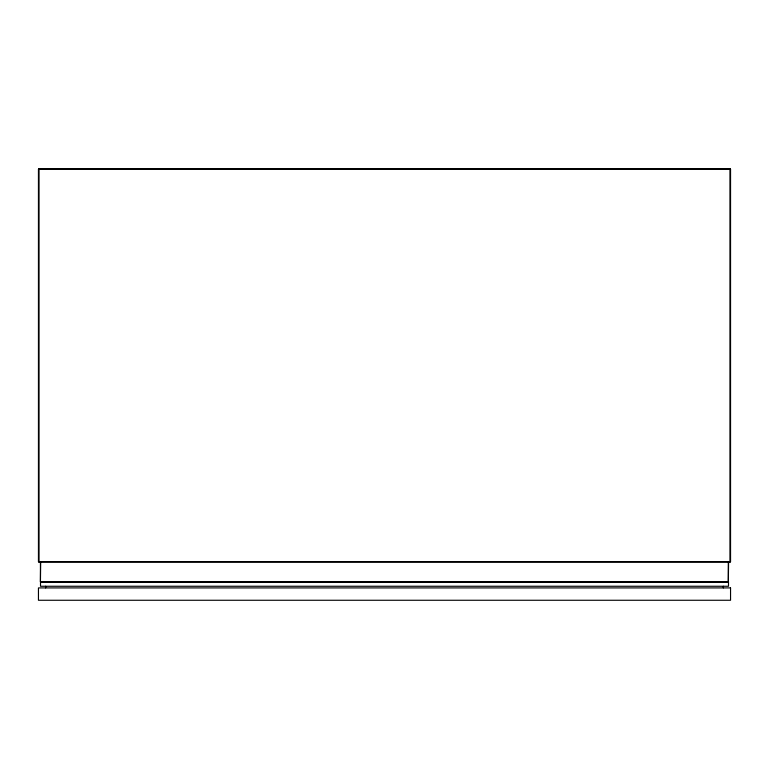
<?xml version="1.0" encoding="UTF-8"?>
<svg xmlns="http://www.w3.org/2000/svg" width="769" height="769" viewBox="0 0 769 769"><rect width="100%" height="100%" fill="white"/><g stroke="black" fill="none" stroke-linecap="round" stroke-linejoin="round"><path stroke-width="1.15" d="M38.45 169.315L39.027 168.738L729.973 168.738L730.55 169.315L730.55 561.581L729.973 562.158L39.027 562.158L38.45 561.581L38.45 169.315L730.55 169.315M728.57 562.322L728.33 582.143L728.33 562.322M38.45 561.581L730.55 561.581M40.43 562.322L40.43 581.893L728.57 581.893M40.43 581.893L40.67 562.322M729.973 168.738L729.973 562.158M723.341 586.257L723.341 587.91M45.659 586.257L45.659 587.91M39.027 168.738L39.027 562.158M728.493 582.143L40.507 582.143L40.507 586.257L728.493 586.257L728.493 582.143M730.55 587.91L38.45 587.91L38.45 600.262L730.55 600.262L730.55 587.91"/></g></svg>
